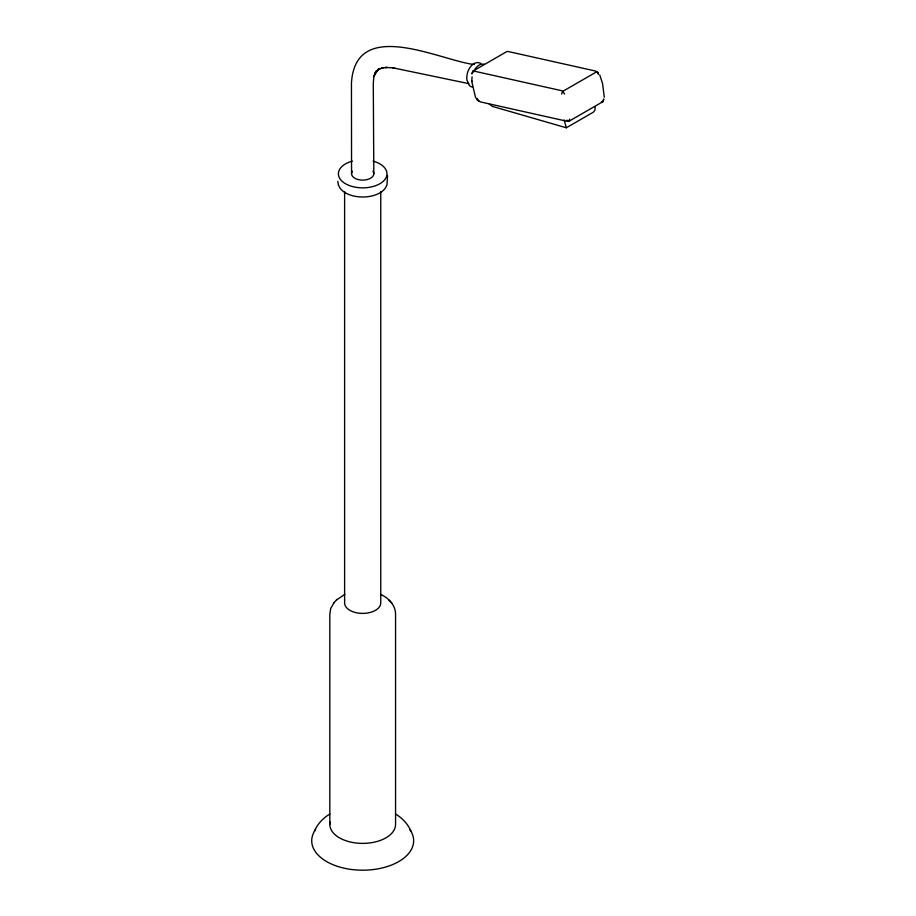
<?xml version="1.0" encoding="UTF-8"?>
<svg xmlns="http://www.w3.org/2000/svg" width="916" height="916" viewBox="0 0 916 916"><rect width="100%" height="100%" fill="white"/><g stroke="black" fill="none" stroke-linecap="round" stroke-linejoin="round"><path stroke-width="1.37" d="M386.941 185.261L387.582 175.483M471.969 73.978L472.805 71.23L506.811 51.594L508.254 51.525L595.194 70.967L598.411 72.753M603.747 98.917L602.911 101.665L568.916 121.301L567.473 121.37L480.522 101.928L477.305 100.142L475.393 96.913L471.58 80.688M472.084 73.406L472.805 71.23L474.248 71.15L561.187 90.592L562.802 91.348L564.519 94.073M569.626 119.126L568.916 121.301L566.912 120.179M603.633 99.489L602.911 101.665L601.468 101.745M561.577 94.016L562.802 91.348L596.808 71.723L598.526 74.436M473.446 72.043C475.232 67.83 479.228 63.135 484.312 64.212M314.383 831.293C317.428 823.965 323.13 818.045 329.875 814.003M334.122 602.522L330.665 608.602L329.817 614.224L329.817 824.411M336.47 599.991L344.863 594.347M333.55 603.14L336.985 599.43M489.155 103.989L492.247 106.359L566.317 127.782L593.431 112.13L594.965 110.149L595.137 106.622M468.809 83.631L392.872 67.83L394.762 67.99L385.235 67.406L387.147 67.486L381.193 68.173L383.037 67.83L378.159 69.502L379.842 68.78L376.098 71.334L377.472 70.292L374.667 73.635L378.526 69.021L373.614 76.52L376.373 71.047L373.865 76.795L373.281 83.585L373.82 173.685M474.293 64.521C440.424 60.639 355.5 16.305 351.446 83.081L351.561 173.685M480.74 63.353C474.442 60.181 468.843 67.372 467.492 72.891A13.259 8.851 -70.5 0 0 466.954 80.013L469.324 85.348A12.332 8.278 -69.9 0 0 472.187 87.009M380.518 594.347C388.395 597.85 395.632 605.075 395.563 614.224L395.563 824.411A32.873 18.973 0 0 1 360.538 843.35A32.873 18.973 0 0 1 330.103 821.938M395.506 814.003C402.25 818.045 407.952 823.965 410.998 831.293M388.911 599.991L391.83 603.14M477.202 98.459L478.919 101.172M566.317 127.782L564.119 119.927M599.74 74.963L602.602 83.688L604.274 97.233M338.439 185.261L337.798 181.288M380.758 191.536L380.758 602.968A18.08 10.431 0 0 1 362.69 613.399A18.08 10.431 0 0 1 344.611 602.968L344.611 191.536M409.773 829.518A50.964 29.427 0 0 1 362.69 870.2A50.964 29.427 0 0 1 315.596 829.518M372.972 171.235A11.129 6.423 0 0 1 362.69 180.12A11.129 6.423 0 0 1 352.408 171.235M386.529 185.696A24.308 14.038 0 0 1 362.69 196.997A24.308 14.038 0 0 1 338.851 185.696M373.075 161.124A24.308 14.038 0 0 1 381.732 182.536A24.308 14.038 0 0 1 343.649 182.536A24.308 14.038 0 0 1 352.294 161.124M472.061 81.535A13.259 8.851 -70.5 0 1 472.095 76.841"/></g></svg>
